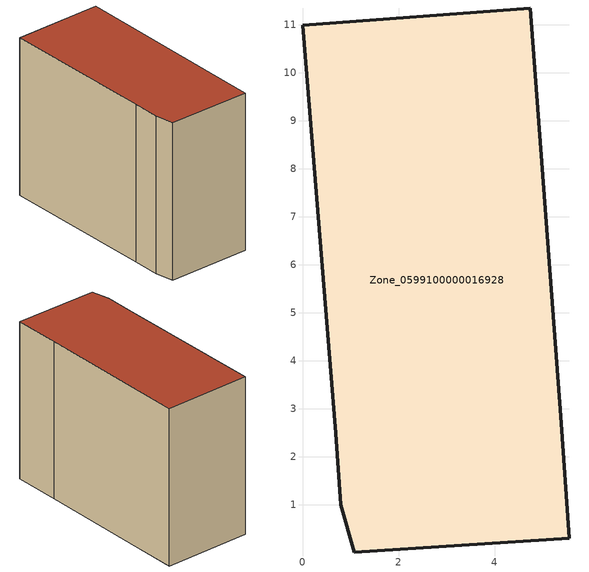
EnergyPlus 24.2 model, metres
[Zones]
Zone_0599100000016928
 floor ground (C_G): 0.8,0.99 0.69,2.48 0,10.98 4.74,11.35 5.38,2.84 5.55,0.29 1.07,0.01 z0
 wall outside (C_F): 0.69,2.48 0.8,0.99 1.07,0.01 5.55,0.29 5.38,2.84 4.74,11.35 0,10.98 0.69,2.48 z0:8.64
 roof outside (C_R): 1.07,0.01 5.55,0.29 5.38,2.84 4.74,11.35 0,10.98 0.69,2.48 0.8,0.99 z8.64
[BUILDING]
Pand.0599100000016928: North Axis=0; Terrain=City; Loads Convergence Tolerance Value=0.04; Temperature Convergence Tolerance Value=0.4; Solar Distribution=FullExterior; Maximum Number of Warmup Days=25; Minimum Number of Warmup Days=1
[Site:Location]
Rotterdam.The.Hague.AP_ZH_NLD Design_Conditions: Latitude=51.96; Longitude=4.45; Time Zone=1; Elevation=-4.5
[SITE:GROUNDTEMPERATURE:BUILDINGSURFACE]
18, 18, 18, 18, 18, 18, 18, 18, 18, 18, 18, 18
[MATERIAL] Thermal Absorptance=0.9; Solar Absorptance=0.7; Visible Absorptance=0.7
Name | Roughness | Thickness | Conductivity | Density | Specific Heat
G.TI.1946-1964 | MediumSmooth | 0.15 | 1 | 540 | 1210
F.TI.1946-1964 | Rough | 0.3 | 0.857143 | 1920 | 840
R.TI.1946-1964 | MediumRough | 0.2 | 0.277778 | 1500 | 1000
[CONSTRUCTION]
C_G: G.TI.1946-1964
C_F: F.TI.1946-1964
C_R: R.TI.1946-1964
[ZONE]
Zone_0599100000016928: Type=1; Multiplier=1; Ceiling Height=Autocalculate; Volume=Autocalculate; Floor Area=autocalculate; Part of Total Floor Area=Yes
[ZONEINFILTRATION:DESIGNFLOWRATE]
Infil_Zone_0599100000016928: Zone or ZoneList or Space or SpaceList=Zone_0599100000016928; Schedule=AlwaysOn; Design Flow Rate Calculation Method=Flow/Area; Flow Rate per Floor Area=0.003; Constant Term Coefficient=1; Temperature Term Coefficient=0; Velocity Term Coefficient=0; Velocity Squared Term Coefficient=0
[HVACTEMPLATE:ZONE:IDEALLOADSAIRSYSTEM]
Zone_0599100000016928: Maximum Heating Supply Air Temperature=50; Minimum Cooling Supply Air Temperature=13; Maximum Heating Supply Air Humidity Ratio=0.0156; Minimum Cooling Supply Air Humidity Ratio=0.0077; Heating Limit=NoLimit; Cooling Limit=NoLimit; Dehumidification Control Type=ConstantSensibleHeatRatio; Cooling Sensible Heat Ratio=0.7; Dehumidification Setpoint=60; Humidification Control Type=None; Humidification Setpoint=30; Outdoor Air Method=None; Outdoor Air Flow Rate per Person=0.00944; Outdoor Air Flow Rate per Zone Floor Area=0; Outdoor Air Flow Rate per Zone=0; Demand Controlled Ventilation Type=None; Outdoor Air Economizer Type=NoEconomizer; Heat Recovery Type=None; Sensible Heat Recovery Effectiveness=0.7; Latent Heat Recovery Effectiveness=0.65
[ZONECONTROL:THERMOSTAT]
ThermostatControl_Zone_0599100000016928: Zone or ZoneList=Zone_0599100000016928; Control Type Schedule=DualSetpointControlType; Control 1=Thermostat_Zone_0599100000016928; Temperature Difference Between Cutout And Setpoint=0
[THERMOSTATSETPOINT:DUALSETPOINT]
Thermostat_Zone_0599100000016928: Heating Setpoint Temperature Schedule=HeatingSetpoint_Zone_0599100000016928; Cooling Setpoint Temperature Schedule=CoolingSetpoint_Zone_0599100000016928
[SCHEDULE:COMPACT]
HeatingSetpoint_Zone_0599100000016928: Through: 12/31, For: AllDays, Until: 24:00, 21
CoolingSetpoint_Zone_0599100000016928: Through: 12/31, For: AllDays, Until: 24:00, 24
DualSetpointControlType: Through: 12/31, For: AllDays, Until: 24:00, 4
AlwaysOn: Through: 12/31, For: AllDays, Until: 24:00, 1
